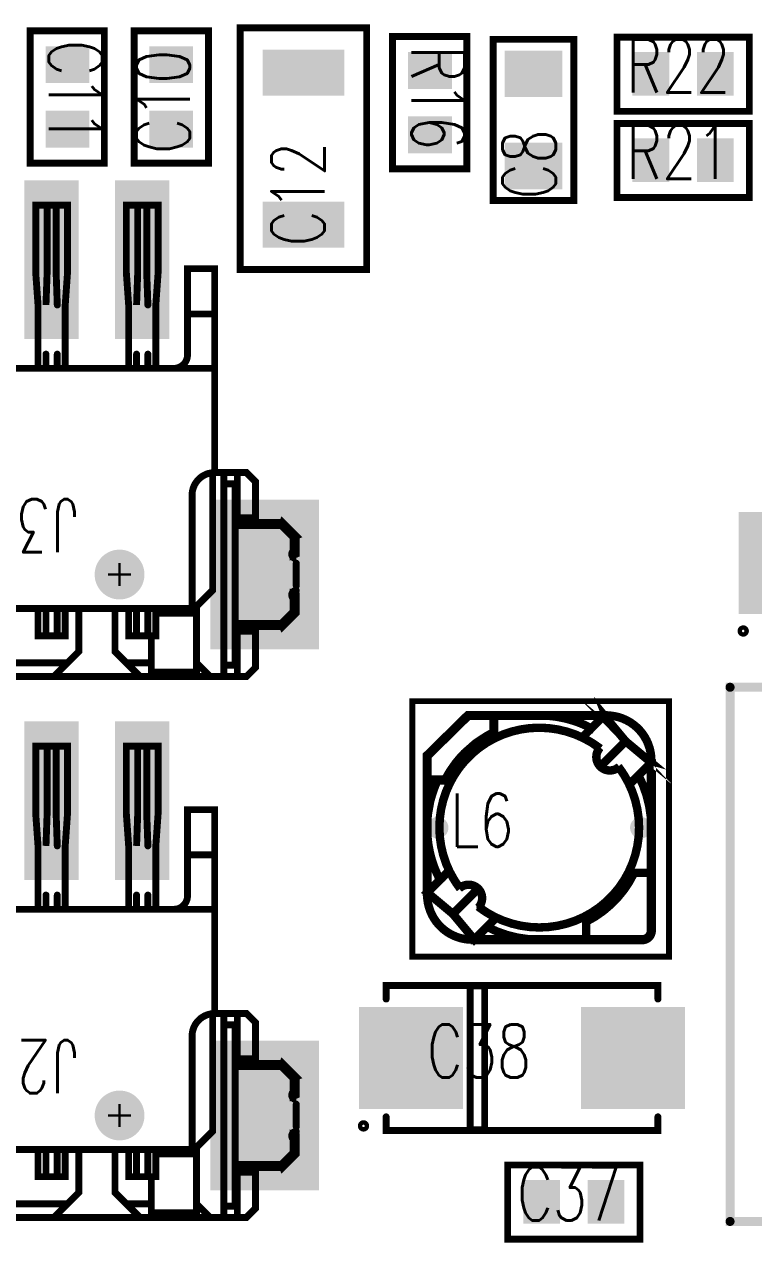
# Model space of a CAD drawing. Extents: x -268 to 95, y -38 to 132.
# Drawn here: x -192.98 to -176.88, y 82.75 to 109.68 of the extents above; entities that cross this region are included whole.
import ezdxf

# ---------------------------------------------------------------- set-up
doc = ezdxf.new("R2010")
doc.units = 0
for name, color, linetype in [('DRIL_NPLTE_THRU_01', 96, 'CONTINUOUS'), ('DRIL_NPLTE_THRU_06', 16, 'CONTINUOUS'), ('DRIL_PLTE_THRU_01', 96, 'CONTINUOUS'), ('DRIL_PLTE_THRU_06', 16, 'CONTINUOUS'), ('DRIL_SYMBOL', 2, 'CONTINUOUS'), ('PADS_BOT', 1, 'CONTINUOUS'), ('PADS_INNER', 3, 'CONTINUOUS'), ('PADS_TOP', 3, 'CONTINUOUS'), ('PART_NAME_26', 255, 'CONTINUOUS'), ('PART_TOP_2DLINE_26', 255, 'CONTINUOUS'), ('PART_TOP_COPPER_26', 255, 'CONTINUOUS'), ('PART_TOP_TEXT_26', 255, 'CONTINUOUS')]:
    doc.layers.add(name, color=color, linetype=linetype)
doc.styles.add('W0$1524', font='simplex', dxfattribs={"width": 0.75})
doc.styles.add('W0$2032', font='simplex', dxfattribs={"width": 0.75})
doc.styles.add('W0$254', font='simplex', dxfattribs={"width": 0.75})

# ---------------------------------------------------------------- blocks, each defined once
blk = doc.blocks.new('SMOOTH_0$1524')
at = {"const_width": 0.0762}
blk.add_lwpolyline([(-0.0381, 0, 1), (0.0381, 0, 1)], format="xyb", close=True, dxfattribs=at)
blk = doc.blocks.new('PART_BODY_TOP_60')
at = {"layer": 'PART_TOP_2DLINE_26', "const_width": 0.1524}
blk.add_lwpolyline([(-1.778, -0.889), (-1.778, 0.889), (1.778, 0.889), (1.778, -0.889), (-1.778, -0.889)], dxfattribs=at)
at = {"layer": 'PART_TOP_2DLINE_26'}
for p in [(-1.778, 0.889), (1.778, 0.889), (-1.778, -0.889), (-1.778, -0.889), (1.778, -0.889)]:
    blk.add_blockref('SMOOTH_0$1524', p, dxfattribs=at)
blk = doc.blocks.new('DRIL_HOLE_0')
blk.add_lwpolyline([(0, 0, 1), (0, 0, 1)], format="xyb", close=True)
blk = doc.blocks.new('PAD_0')
blk.add_lwpolyline([(0, 0, 1), (0, 0, 1)], format="xyb", close=True)
blk = doc.blocks.new('PAD_2')
at = {"const_width": 1.02616}
blk.add_lwpolyline([(-0.6366933333, 0), (0.6366933333, 0)], dxfattribs=at)
blk = doc.blocks.new('STK_TOP_11')
at = {"layer": 'DRIL_PLTE_THRU_01'}
blk.add_blockref('DRIL_HOLE_0', (0, 0), dxfattribs=at)
at = {"layer": 'DRIL_PLTE_THRU_06'}
blk.add_blockref('DRIL_HOLE_0', (0, 0), dxfattribs=at)
at = {"layer": 'PADS_BOT'}
blk.add_blockref('PAD_0', (0, 0), dxfattribs=at)
at = {"layer": 'PADS_INNER'}
blk.add_blockref('PAD_0', (0, 0), dxfattribs=at)
at = {"layer": 'PADS_TOP', "rotation": 90}
blk.add_blockref('PAD_2', (0, 0), dxfattribs=at)
blk = doc.blocks.new('SYM_TOP_12')
for name, p in [('STK_TOP_11', (-1.016, 0)), ('STK_TOP_11', (1.016, 0)), ('PART_BODY_TOP_60', (0, 0))]:
    blk.add_blockref(name, p)
blk = doc.blocks.new('PART_TOP_7')
blk.add_blockref('SYM_TOP_12', (0, 0))
at = {"layer": 'PART_NAME_26', "style": 'W0$1524', "width": 0.75}
blk.add_text('C8', height=1.17348, dxfattribs=at).set_placement((-1.75133, -0.491384))
blk = doc.blocks.new('PART_BODY_TOP_52')
at = {"layer": 'PART_TOP_2DLINE_26', "const_width": 0.1524}
blk.add_lwpolyline([(-1.4605, -0.8255), (-1.4605, 0.8128), (-1.4605, 0.8128), (1.4605, 0.8128), (1.4605, -0.8255), (-1.4605, -0.8255)], dxfattribs=at)
at = {"layer": 'PART_TOP_2DLINE_26'}
for p in [(-1.4605, 0.8128), (-1.4605, 0.8128), (1.4605, 0.8128), (-1.4605, -0.8255), (-1.4605, -0.8255), (1.4605, -0.8255)]:
    blk.add_blockref('SMOOTH_0$1524', p, dxfattribs=at)
blk = doc.blocks.new('PAD_1')
at = {"const_width": 0.8128}
blk.add_lwpolyline([(-0.4826, 0), (0.4826, 0)], dxfattribs=at)
blk = doc.blocks.new('STK_TOP_5')
at = {"layer": 'DRIL_PLTE_THRU_01'}
blk.add_blockref('DRIL_HOLE_0', (0, 0), dxfattribs=at)
at = {"layer": 'DRIL_PLTE_THRU_06'}
blk.add_blockref('DRIL_HOLE_0', (0, 0), dxfattribs=at)
at = {"layer": 'PADS_BOT'}
blk.add_blockref('PAD_0', (0, 0), dxfattribs=at)
at = {"layer": 'PADS_INNER'}
blk.add_blockref('PAD_0', (0, 0), dxfattribs=at)
at = {"layer": 'PADS_TOP', "rotation": 90}
blk.add_blockref('PAD_1', (0, 0), dxfattribs=at)
blk = doc.blocks.new('SYM_TOP_4')
for name, p in [('PART_BODY_TOP_52', (0, 0)), ('STK_TOP_5', (-0.7112, 0)), ('STK_TOP_5', (0.7112, 0))]:
    blk.add_blockref(name, p)
blk = doc.blocks.new('PART_TOP_9')
blk.add_blockref('SYM_TOP_4', (0, 0))
at = {"layer": 'PART_NAME_26', "style": 'W0$1524', "width": 0.75}
blk.add_text('C10', height=1.17348, dxfattribs=at).set_placement((-1.25603, -0.4109506667))
blk = doc.blocks.new('PART_TOP_10')
blk.add_blockref('SYM_TOP_4', (0, 0))
at = {"layer": 'PART_NAME_26', "style": 'W0$1524', "width": 0.75}
blk.add_text('C11', height=1.17348, dxfattribs=at).set_placement((-1.25603, -0.4109506667))
blk = doc.blocks.new('PART_BODY_TOP_51')
at = {"layer": 'PART_TOP_2DLINE_26', "const_width": 0.1524}
blk.add_lwpolyline([(-2.667, -1.397), (2.667, -1.397), (2.667, 1.397), (-2.667, 1.397), (-2.667, -1.397)], dxfattribs=at)
at = {"layer": 'PART_TOP_2DLINE_26'}
for p in [(-2.667, 1.397), (2.667, 1.397), (-2.667, -1.397), (-2.667, -1.397), (2.667, -1.397)]:
    blk.add_blockref('SMOOTH_0$1524', p, dxfattribs=at)
blk = doc.blocks.new('PAD_4')
at = {"const_width": 1.016}
blk.add_lwpolyline([(-0.9017, 0), (0.9017, 0)], dxfattribs=at)
blk = doc.blocks.new('STK_TOP_4')
at = {"layer": 'DRIL_PLTE_THRU_01'}
blk.add_blockref('DRIL_HOLE_0', (0, 0), dxfattribs=at)
at = {"layer": 'DRIL_PLTE_THRU_06'}
blk.add_blockref('DRIL_HOLE_0', (0, 0), dxfattribs=at)
at = {"layer": 'PADS_BOT'}
blk.add_blockref('PAD_0', (0, 0), dxfattribs=at)
at = {"layer": 'PADS_INNER'}
blk.add_blockref('PAD_0', (0, 0), dxfattribs=at)
at = {"layer": 'PADS_TOP', "rotation": 90}
blk.add_blockref('PAD_4', (0, 0), dxfattribs=at)
blk = doc.blocks.new('SYM_TOP_3')
for name, p in [('PART_BODY_TOP_51', (0, 0)), ('STK_TOP_4', (-1.6764, 0)), ('STK_TOP_4', (1.6764, 0))]:
    blk.add_blockref(name, p)
blk = doc.blocks.new('PART_TOP_11')
blk.add_blockref('SYM_TOP_3', (0, 0))
at = {"layer": 'PART_NAME_26', "style": 'W0$1524', "width": 0.75}
blk.add_text('C12', height=1.17348, dxfattribs=at).set_placement((-2.15138, -0.465984))
blk = doc.blocks.new('PART_TOP_36')
blk.add_blockref('SYM_TOP_4', (0, 0))
at = {"layer": 'PART_NAME_26', "style": 'W0$1524', "width": 0.75}
blk.add_text('C37', height=1.17348, dxfattribs=at).set_placement((-1.25603, -0.4109506667))
blk = doc.blocks.new('PART_BODY_TOP_67')
at = {"layer": 'PART_TOP_2DLINE_26', "const_width": 0.1524}
for points in [[(2.99974, 1.2996333333), (2.99974, 1.6002), (-2.99974, 1.6002), (-2.99974, 1.2996333333)], [(2.99974, -1.2996333333), (2.99974, -1.5997766667), (-2.99974, -1.5997766667), (-2.99974, -1.2996333333)]]:
    blk.add_lwpolyline(points, dxfattribs=at)
at = {"layer": 'PART_TOP_COPPER_26', "const_width": 0.1524}
blk.add_lwpolyline([(-1.143, 1.5875), (-0.8255, 1.5875), (-0.8255, -1.5875), (-1.143, -1.5875)], close=True, dxfattribs=at)
blk.add_lwpolyline([(-3.54838, -1.4998693333, 1), (-3.4510133333, -1.4998693333, 1)], format="xyb", close=True, dxfattribs=at)
at = {"layer": 'PART_TOP_2DLINE_26'}
for p in [(-2.99974, 1.6002), (2.99974, 1.6002), (-2.99974, 1.2996333333), (2.99974, 1.2996333333), (-2.99974, -1.2996333333), (2.99974, -1.2996333333), (-2.99974, -1.5997766667), (2.99974, -1.5997766667)]:
    blk.add_blockref('SMOOTH_0$1524', p, dxfattribs=at)
at = {"layer": 'PART_TOP_COPPER_26'}
for p in [(-1.143, 1.5875), (-0.8255, 1.5875), (-1.143, -1.5875), (-0.8255, -1.5875)]:
    blk.add_blockref('SMOOTH_0$1524', p, dxfattribs=at)
blk = doc.blocks.new('PAD_5')
at = {"const_width": 2.2495933333}
blk.add_lwpolyline([(-1.1497733333, 0), (1.1497733333, 0)], dxfattribs=at)
blk = doc.blocks.new('STK_TOP_22')
at = {"layer": 'DRIL_NPLTE_THRU_01'}
blk.add_blockref('DRIL_HOLE_0', (0, 0), dxfattribs=at)
at = {"layer": 'DRIL_NPLTE_THRU_06'}
blk.add_blockref('DRIL_HOLE_0', (0, 0), dxfattribs=at)
at = {"layer": 'PADS_BOT'}
blk.add_blockref('PAD_0', (0, 0), dxfattribs=at)
at = {"layer": 'PADS_INNER'}
blk.add_blockref('PAD_0', (0, 0), dxfattribs=at)
at = {"layer": 'PADS_TOP'}
blk.add_blockref('PAD_5', (0, 0), dxfattribs=at)
blk = doc.blocks.new('SYM_TOP_19')
for name, p in [('PART_BODY_TOP_67', (0, 0)), ('STK_TOP_22', (-2.44983, 0)), ('STK_TOP_22', (2.44983, 0))]:
    blk.add_blockref(name, p)
blk = doc.blocks.new('PART_TOP_37')
blk.add_blockref('SYM_TOP_19', (0, 0))
at = {"layer": 'PART_NAME_26', "style": 'W0$1524', "width": 0.75}
blk.add_text('C38', height=1.17348, dxfattribs=at).set_placement((-2.1001566667, -0.432964))
blk = doc.blocks.new('PART_TOP_38')
blk.add_blockref('SYM_TOP_19', (0, 0))
at = {"layer": 'PART_NAME_26', "style": 'W0$1524', "width": 0.75}
blk.add_text('C39', height=1.17348, dxfattribs=at).set_placement((-2.1001566667, -0.432964))
blk = doc.blocks.new('PART_BODY_TOP_77')
at = {"layer": 'PART_TOP_2DLINE_26', "const_width": 0.1524}
for points in [[(-3.42519, 0.7501466667), (-3.42519, 1.35001), (-3.6000266667, 1.35001), (-3.6000266667, 0.8500533333), (-3.6000266667, 0.7501466667), (-4.4001266667, 0.7501466667), (-4.4001266667, 0.7001933333), (-4.4001266667, -1.75006, -0.4142135624), (-4.9000833333, -2.2500166667), (-5.0998966667, -2.2500166667), (-5.40004, -2.2500166667), (-5.5998533333, -2.2500166667), (-5.80009, -2.0502033333), (-5.80009, -1.2501033333), (-5.40004, -1.2501033333), (-5.40004, -1.5502466667), (-5.3500866667, -1.5502466667), (-5.3500866667, -1.1501966667), (-5.3500866667, 1.1501966667), (-5.3500866667, 1.5494), (-5.3500866667, 1.9998266667), (-5.0998966667, 1.9998266667), (-5.0998966667, 2.2500166667), (-5.40004, 2.2500166667), (-5.5998533333, 2.2500166667), (-5.80009, 2.0502033333), (-5.80009, 1.2501033333), (-5.40004, 1.2501033333), (-5.40004, 1.5502466667), (-5.40004, 2.2500166667)], [(4.5000333333, 1.9498733333), (4.8006, 2.2500166667), (2.6500666667, 2.2500166667), (2.3499233333, 1.9498733333), (3.50012, 1.9498733333), (3.50012, 2.15011), (4.5000333333, 2.15011), (4.5000333333, 1.9498733333), (4.5000333333, 0.8500533333), (4.5000333333, 0.7001933333), (4.4001266667, 0.7001933333), (4.4001266667, -1.75006, 0.4142135624), (4.9000833333, -2.2500166667), (4.9000833333, -4.5499866667), (4.0000766667, -4.5499866667, -0.4137024596), (4.2997966667, -4.85013), (4.2997966667, -5.7501366667), (4.2997966667, -6.75005), (4.9000833333, -6.75005), (4.9000833333, -5.7501366667), (4.2997966667, -5.7501366667)], [(-6.7000966667, 0.3500966667, 0.4142135624), (-6.60019, 0.4500033333, 0.2016353694), (-6.6302466667, 0.5215466667)], [(6.6294, 0.4212166667, 0.1966453661), (6.60019, 0.3500966667, 0.4142135624), (6.7000966667, 0.25019)], [(6.7000966667, -0.25019, 0.4142135624), (6.60019, -0.3500966667, 0.1975519319), (6.6294, -0.4212166667)], [(-6.6302466667, -0.5215466667, 0.2007273845), (-6.60019, -0.4500033333, 0.4142135624), (-6.7000966667, -0.3500966667)], [(4.0000766667, -4.5499866667), (2.99847, -4.5499866667), (2.4011466667, -4.5499866667), (0.99822, -4.5499866667), (0.4017433333, -4.5499866667), (-1.0011833333, -4.5499866667), (-1.59893, -4.5499866667), (-3.0014333333, -4.5499866667), (-3.5983333333, -4.5499866667), (-4.0000766667, -4.5499866667, 0.4137024596), (-4.2997966667, -4.85013), (-4.2997966667, -5.7501366667)]]:
    blk.add_lwpolyline(points, format="xyb", dxfattribs=at)
for points in [[(-4.8001766667, 2.2500166667), (-5.0998966667, 2.2500166667)], [(-4.5000333333, 2.15011), (-4.5000333333, 1.9498733333), (-4.8001766667, 2.2500166667), (-3.24993, 2.2500166667), (-2.95021, 1.9498733333), (-3.50012, 1.9498733333), (-3.50012, 2.15011), (-4.5000333333, 2.15011)], [(-3.24993, 2.2500166667), (-1.35001, 2.2500166667), (-1.6501533333, 1.9498733333), (1.0498666667, 1.9498733333), (0.7501466667, 2.2500166667), (-1.35001, 2.2500166667)], [(0.7501466667, 2.2500166667), (2.6500666667, 2.2500166667)], [(5.0998966667, 2.2500166667), (4.8006, 2.2500166667)], [(5.40004, 2.2500166667), (5.0998966667, 2.2500166667), (5.0998966667, 1.9998266667)], [(5.3500866667, 1.5494), (5.40004, 1.5494), (5.40004, 1.2501033333), (5.80009, 1.2501033333), (5.80009, 2.0502033333), (5.5998533333, 2.2500166667), (5.40004, 2.2500166667), (5.40004, 1.5494)], [(-5.0998966667, 1.9998266667), (-5.0998966667, -1.9998266667), (-5.3500866667, -1.9998266667), (-5.3500866667, -1.5502466667)], [(-4.5000333333, 1.9498733333), (-4.5000333333, 0.8504766667), (-4.5000333333, 0.7001933333), (-4.4001266667, 0.7001933333)], [(-3.50012, 1.9498733333), (-3.50012, 1.35001)], [(-2.95021, 1.9498733333), (-2.70002, 1.7001066667), (-2.70002, 0.7501466667)], [(-1.89992, 0.7501466667), (-1.89992, 1.7001066667), (-1.6501533333, 1.9498733333)], [(1.3000566667, 0.7501466667), (1.3000566667, 1.7001066667), (1.0498666667, 1.9498733333)], [(2.1001566667, 0.7501466667), (2.1001566667, 1.7001066667), (2.3499233333, 1.9498733333)], [(3.50012, 1.9498733333), (3.50012, 0.8500533333)], [(5.3500866667, -1.9998266667), (5.3500866667, -1.5502466667), (5.3500866667, -1.14935), (5.3500866667, 1.15062), (5.3500866667, 1.5494), (5.3500866667, 1.9998266667), (5.0998966667, 1.9998266667), (5.0998966667, -1.9998266667), (5.3500866667, -1.9998266667)], [(-5.3500866667, 1.5494), (-5.40004, 1.5494)], [(-3.175, 1.35001), (-3.42519, 1.35001)], [(-3.0001633333, 0.7501466667), (-3.0001633333, 1.35001), (-3.175, 1.35001), (-3.175, 0.7501466667)], [(-1.6002, 0.7501466667), (-1.6002, 1.35001), (-1.42494, 1.35001), (-1.42494, 0.7501466667)], [(-1.1751733333, 1.35001), (-1.42494, 1.35001)], [(-0.9999133333, 0.7501466667), (-0.9999133333, 1.35001), (-1.1751733333, 1.35001), (-1.1751733333, 0.7501466667)], [(0.40005, 0.7501466667), (0.40005, 1.35001), (0.5748866667, 1.35001), (0.5748866667, 0.7501466667)], [(0.8250766667, 1.35001), (0.5748866667, 1.35001)], [(0.9999133333, 0.7501466667), (0.9999133333, 1.35001), (0.8250766667, 1.35001), (0.8250766667, 0.7501466667)], [(2.3998766667, 0.7501466667), (2.3998766667, 1.35001), (2.5751366667, 1.35001), (2.5751366667, 0.7501466667)], [(2.8249033333, 1.35001), (2.5751366667, 1.35001)], [(3.0001633333, 0.7501466667), (3.0001633333, 1.35001), (2.8249033333, 1.35001), (2.8249033333, 0.7501466667)], [(-5.3500866667, 1.0799233333), (-5.5499, 1.0799233333), (-6.3711666667, 1.0799233333), (-6.3999533333, 1.1501966667), (-6.7000966667, 0.8500533333), (-6.7000966667, 0.4500033333), (-6.6302466667, 0.4212166667), (-6.6302466667, 0.8208433333), (-6.7000966667, 0.8500533333)], [(-6.6302466667, 0.8208433333), (-6.3711666667, 1.0799233333)], [(-6.3999533333, 1.1501966667), (-5.5499, 1.1501966667), (-5.34924, 1.1501966667)], [(5.3500866667, 1.1501966667), (5.5499, 1.1501966667), (6.3999533333, 1.1501966667), (6.7000966667, 0.8500533333), (6.7000966667, 0.54991), (6.6294, 0.5215466667), (6.6294, 0.8208433333), (6.3711666667, 1.0799233333), (6.3999533333, 1.1501966667)], [(6.3711666667, 1.0799233333), (5.5499, 1.0799233333), (5.3500866667, 1.0799233333)], [(-4.5000333333, 0.8500533333), (-3.59918, 0.8500533333)], [(-3.6000266667, 0.7501466667), (3.50012, 0.7501466667), (3.50012, 0.8500533333), (4.5000333333, 0.8500533333)], [(4.4001266667, 0.7001933333), (4.4001266667, 0.7501466667), (3.50012, 0.7501466667)], [(6.7000966667, 0.8500533333), (6.6294, 0.8208433333)], [(-4.8556333333, -2.2352), (-4.8556333333, 0.3445933333), (-4.5000333333, 0.7001933333)], [(4.8556333333, -2.2098), (4.8556333333, 0.3445933333), (4.5000333333, 0.7001933333)], [(-6.7000966667, 0.25019), (-6.7000966667, -0.25019)], [(6.7000966667, -0.3500966667), (6.7000966667, 0.3500966667)], [(-5.3500866667, -1.0799233333), (-5.5499, -1.0799233333), (-6.3711666667, -1.0799233333), (-6.3999533333, -1.1501966667), (-6.7000966667, -0.8500533333), (-6.6302466667, -0.8208433333), (-6.6302466667, -0.4212166667), (-6.7000966667, -0.4500033333), (-6.7000966667, -0.8500533333)], [(6.6294, -0.8208433333), (6.6294, -0.5215466667), (6.7000966667, -0.54991), (6.7000966667, -0.8500533333), (6.6294, -0.8208433333), (6.3711666667, -1.0799233333)], [(-6.6302466667, -0.8208433333), (-6.3711666667, -1.0799233333)], [(6.7000966667, -0.8500533333), (6.3999533333, -1.1501966667)], [(-5.34924, -1.1501966667), (-5.5499, -1.1501966667), (-6.3999533333, -1.1501966667)], [(5.35051, -1.1501966667), (5.5499, -1.1501966667), (6.3999533333, -1.1501966667), (6.3711666667, -1.0799233333), (5.5499, -1.0799233333), (5.3500866667, -1.0799233333)], [(4.9000833333, -2.2500166667), (5.0998966667, -2.2500166667), (5.40004, -2.2500166667), (5.40004, -1.5494), (5.40004, -1.2501033333), (5.80009, -1.2501033333), (5.80009, -2.0502033333), (5.5998533333, -2.2500166667), (5.40004, -2.2500166667)], [(-5.40004, -2.2500166667), (-5.40004, -1.5502466667)], [(5.3500866667, -1.5502466667), (5.40004, -1.5502466667)], [(-5.0998966667, -1.9998266667), (-5.0998966667, -2.2500166667)], [(5.0998966667, -2.2500166667), (5.0998966667, -1.9998266667)], [(-4.9000833333, -2.2500166667), (-4.9000833333, -4.5499866667), (-4.9000833333, -5.7501366667), (-4.9000833333, -6.75005), (-4.2997966667, -6.75005), (-4.2997966667, -5.7501366667), (-4.9000833333, -5.7501366667)], [(-4.9000833333, -4.5499866667), (-4.0000766667, -4.5499866667)], [(-3.6000266667, -5.3737933333), (-3.6000266667, -5.12572), (-3.6000266667, -4.5499866667)], [(-3.42519, -4.8641), (-3.42519, -4.5499866667)], [(-3.0001633333, -4.5499866667), (-3.0001633333, -5.12572), (-3.0001633333, -5.3737933333), (-3.0001633333, -5.9495266667), (-2.95021, -6.6501433333), (-2.95021, -8.1500133333), (-3.1999766667, -8.1500133333), (-3.1999766667, -6.6501433333), (-3.175, -5.9495266667)], [(-3.175, -4.8641), (-3.175, -4.5499866667)], [(-1.5997766667, -5.3737933333), (-1.5997766667, -5.12572), (-1.5997766667, -4.55041)], [(-1.42494, -4.8641), (-1.42494, -4.5499866667)], [(-0.9999133333, -4.5499866667), (-0.9999133333, -5.12572), (-0.9999133333, -5.3737933333), (-0.9999133333, -5.9495266667), (-0.94996, -6.6501433333), (-0.94996, -8.1500133333), (-1.20015, -8.1500133333), (-1.20015, -6.6501433333), (-1.1751733333, -5.9495266667)], [(-1.1751733333, -4.8641), (-1.1751733333, -4.5499866667)], [(0.40005, -5.3737933333), (0.40005, -5.12572), (0.40005, -4.5499866667)], [(0.5748866667, -4.8641), (0.5748866667, -4.5499866667)], [(0.9999133333, -4.5499866667), (0.9999133333, -5.12572), (0.9999133333, -5.3737933333), (0.9999133333, -5.9495266667), (1.0498666667, -6.6501433333), (1.0498666667, -8.1500133333), (0.8001, -8.1500133333), (0.8001, -6.6501433333), (0.8250766667, -5.9495266667)], [(0.8250766667, -4.8641), (0.8250766667, -4.5499866667)], [(2.3998766667, -5.3737933333), (2.3998766667, -5.12572), (2.3998766667, -4.55041)], [(2.5751366667, -4.8641), (2.5751366667, -4.5499866667)], [(3.0001633333, -4.5499866667), (3.0001633333, -5.12572), (3.0001633333, -5.3737933333), (3.0001633333, -5.9495266667), (3.0501166667, -6.6501433333), (3.0501166667, -8.1500133333), (2.7999266667, -8.1500133333), (2.7999266667, -6.6501433333), (2.8249033333, -5.9495266667)], [(2.8249033333, -4.8641), (2.8249033333, -4.5499866667)], [(4.9000833333, -5.7501366667), (4.9000833333, -4.5499866667)], [(-3.6000266667, -5.1562), (-3.6000266667, -5.9495266667), (-3.64998, -6.6501433333), (-3.64998, -8.1500133333), (-3.39979, -8.1500133333), (-3.39979, -6.6501433333), (-3.42519, -5.9495266667)], [(-1.6002, -5.0038), (-1.6002, -5.9495266667), (-1.6501533333, -6.6501433333), (-1.6501533333, -8.1500133333), (-1.3999633333, -8.1500133333), (-1.3999633333, -6.6501433333), (-1.42494, -5.9495266667)], [(0.40005, -5.2324), (0.40005, -5.9495266667), (0.3500966667, -6.6501433333), (0.3500966667, -8.1500133333), (0.5998633333, -8.1500133333), (0.5998633333, -6.6501433333), (0.5748866667, -5.9495266667)], [(2.3998766667, -5.3086), (2.3998766667, -5.9495266667), (2.3499233333, -6.6501433333), (2.3499233333, -8.1500133333), (2.6001133333, -8.1500133333), (2.6001133333, -6.6501433333), (2.5751366667, -5.9495266667)], [(-3.39979, -8.1500133333), (-3.1999766667, -8.1500133333)], [(-1.3999633333, -8.1500133333), (-1.20015, -8.1500133333)], [(0.5998633333, -8.1500133333), (0.8001, -8.1500133333)], [(2.6001133333, -8.1500133333), (2.7999266667, -8.1500133333)]]:
    blk.add_lwpolyline(points, dxfattribs=at)
at = {"layer": 'PART_TOP_2DLINE_26'}
for p in [(-5.0998966667, 2.2500166667), (-4.8001766667, 2.2500166667), (-4.8001766667, 2.2500166667), (-4.5000333333, 2.15011), (-4.5000333333, 2.15011), (-3.50012, 2.15011), (-3.24993, 2.2500166667), (-3.24993, 2.2500166667), (-1.35001, 2.2500166667), (-1.35001, 2.2500166667), (0.7501466667, 2.2500166667), (0.7501466667, 2.2500166667), (2.6500666667, 2.2500166667), (2.6500666667, 2.2500166667), (3.50012, 2.15011), (4.5000333333, 2.15011), (4.8006, 2.2500166667), (4.8006, 2.2500166667), (5.0998966667, 2.2500166667), (5.0998966667, 2.2500166667), (5.40004, 2.2500166667), (5.40004, 2.2500166667), (5.5998533333, 2.2500166667), (-5.0998966667, 1.9998266667), (-4.5000333333, 1.9498733333), (-4.5000333333, 1.9498733333), (-3.50012, 1.9498733333), (-3.50012, 1.9498733333), (-2.95021, 1.9498733333), (-2.95021, 1.9498733333), (-1.6501533333, 1.9498733333), (-1.6501533333, 1.9498733333), (1.0498666667, 1.9498733333), (1.0498666667, 1.9498733333), (2.3499233333, 1.9498733333), (2.3499233333, 1.9498733333), (3.50012, 1.9498733333), (3.50012, 1.9498733333), (4.5000333333, 1.9498733333), (4.5000333333, 1.9498733333), (5.0998966667, 1.9998266667), (5.80009, 2.0502033333), (-5.40004, 1.5494), (-5.3500866667, 1.5494), (-2.70002, 1.7001066667), (-1.89992, 1.7001066667), (1.3000566667, 1.7001066667), (2.1001566667, 1.7001066667), (5.3500866667, 1.5494), (5.40004, 1.5494), (5.40004, 1.5494), (-3.6000266667, 1.35001), (-3.50012, 1.35001), (-3.42519, 1.35001), (-3.42519, 1.35001), (-3.175, 1.35001), (-3.175, 1.35001), (-3.0001633333, 1.35001), (-1.6002, 1.35001), (-1.42494, 1.35001), (-1.42494, 1.35001), (-1.1751733333, 1.35001), (-1.1751733333, 1.35001), (-0.9999133333, 1.35001), (0.40005, 1.35001), (0.5748866667, 1.35001), (0.5748866667, 1.35001), (0.8250766667, 1.35001), (0.8250766667, 1.35001), (0.9999133333, 1.35001), (2.3998766667, 1.35001), (2.5751366667, 1.35001), (2.5751366667, 1.35001), (2.8249033333, 1.35001), (2.8249033333, 1.35001), (3.0001633333, 1.35001), (-6.3999533333, 1.1501966667), (-6.3711666667, 1.0799233333), (-5.5499, 1.1501966667), (-5.5499, 1.0799233333), (-5.3500866667, 1.0799233333), (5.3500866667, 1.1501966667), (5.40004, 1.2501033333), (5.5499, 1.1501966667), (5.5499, 1.0799233333), (5.80009, 1.2501033333), (6.3711666667, 1.0799233333), (-6.6302466667, 0.8208433333), (-4.5000333333, 0.8504766667), (-4.5000333333, 0.8500533333), (-3.6000266667, 0.8500533333), (-3.6000266667, 0.7501466667), (-3.59918, 0.8500533333), (-3.42519, 0.7501466667), (-3.175, 0.7501466667), (-3.0001633333, 0.7501466667), (-2.70002, 0.7501466667), (-1.89992, 0.7501466667), (-1.6002, 0.7501466667), (-1.42494, 0.7501466667), (-1.1751733333, 0.7501466667), (-0.9999133333, 0.7501466667), (0.40005, 0.7501466667), (0.5748866667, 0.7501466667), (0.8250766667, 0.7501466667), (0.9999133333, 0.7501466667), (1.3000566667, 0.7501466667), (2.1001566667, 0.7501466667), (2.3998766667, 0.7501466667), (2.5751366667, 0.7501466667), (2.8249033333, 0.7501466667), (3.0001633333, 0.7501466667), (3.50012, 0.8500533333), (3.50012, 0.8500533333), (3.50012, 0.7501466667), (3.50012, 0.7501466667), (4.4001266667, 0.7501466667), (4.5000333333, 0.8500533333), (6.6294, 0.8208433333), (6.7000966667, 0.8500533333), (-4.5000333333, 0.7001933333), (4.4001266667, 0.7001933333), (4.5000333333, 0.7001933333), (-6.7000966667, 0.3500966667), (-6.7000966667, 0.25019), (-6.60019, 0.4500033333), (-4.8556333333, 0.3445933333), (4.8556333333, 0.3445933333), (6.60019, 0.3500966667), (6.6294, 0.4212166667), (6.7000966667, 0.3500966667), (-6.7000966667, -0.25019), (6.7000966667, -0.25019), (-6.6302466667, -0.5215466667), (-6.60019, -0.4500033333), (6.60019, -0.3500966667), (6.6294, -0.5215466667), (6.7000966667, -0.3500966667), (6.7000966667, -0.54991), (-6.6302466667, -0.8208433333), (6.6294, -0.8208433333), (6.6294, -0.8208433333), (6.7000966667, -0.8500533333), (6.7000966667, -0.8500533333), (-6.3711666667, -1.0799233333), (-5.5499, -1.0799233333), (-5.5499, -1.1501966667), (-5.3500866667, -1.0799233333), (-5.34924, -1.1501966667), (5.35051, -1.1501966667), (5.5499, -1.1501966667), (6.3711666667, -1.0799233333), (6.3999533333, -1.1501966667), (-5.40004, -1.5502466667), (-5.3500866667, -1.5502466667), (5.3500866667, -1.5502466667), (5.3500866667, -1.5502466667), (5.40004, -1.5502466667), (-5.3500866667, -1.9998266667), (-5.0998966667, -1.9998266667), (-5.0998966667, -1.9998266667), (4.8556333333, -2.2098), (5.0998966667, -1.9998266667), (5.3500866667, -1.9998266667), (-5.40004, -2.2500166667), (-5.0998966667, -2.2500166667), (-4.9000833333, -2.2500166667), (-4.8556333333, -2.2352), (4.9000833333, -2.2500166667), (5.0998966667, -2.2500166667), (5.0998966667, -2.2500166667), (-4.9000833333, -4.5499866667), (-4.9000833333, -4.5499866667), (-4.0000766667, -4.5499866667), (-3.42519, -4.5499866667), (-3.175, -4.5499866667), (-3.0001633333, -4.5499866667), (-1.42494, -4.5499866667), (-1.1751733333, -4.5499866667), (-0.9999133333, -4.5499866667), (0.5748866667, -4.5499866667), (0.8250766667, -4.5499866667), (0.9999133333, -4.5499866667), (2.5751366667, -4.5499866667), (2.8249033333, -4.5499866667), (2.99847, -4.5499866667), (3.0001633333, -4.5499866667), (4.0000766667, -4.5499866667), (4.9000833333, -4.5499866667), (-3.42519, -4.8641), (-3.175, -4.8641), (-1.42494, -4.8641), (-1.1751733333, -4.8641), (0.5748866667, -4.8641), (0.8250766667, -4.8641), (2.5751366667, -4.8641), (2.8249033333, -4.8641), (-3.6000266667, -5.12572), (-3.6000266667, -5.1562), (-3.0001633333, -5.12572), (-1.6002, -5.0038), (-1.5997766667, -5.12572), (-0.9999133333, -5.12572), (0.40005, -5.12572), (0.9999133333, -5.12572), (2.3998766667, -5.12572), (3.0001633333, -5.12572), (-3.6000266667, -5.3737933333), (-1.5997766667, -5.3737933333), (0.40005, -5.2324), (0.40005, -5.3737933333), (2.3998766667, -5.3086), (2.3998766667, -5.3737933333), (-3.6000266667, -5.9495266667), (-3.42519, -5.9495266667), (-1.6002, -5.9495266667), (-1.42494, -5.9495266667), (0.40005, -5.9495266667), (0.5748866667, -5.9495266667), (2.3998766667, -5.9495266667), (2.5751366667, -5.9495266667), (4.9000833333, -5.7501366667), (-3.64998, -6.6501433333), (-3.39979, -6.6501433333), (-1.6501533333, -6.6501433333), (-1.3999633333, -6.6501433333), (0.3500966667, -6.6501433333), (0.5998633333, -6.6501433333), (2.3499233333, -6.6501433333), (2.6001133333, -6.6501433333), (-3.64998, -8.1500133333), (-3.39979, -8.1500133333), (-3.39979, -8.1500133333), (-3.1999766667, -8.1500133333), (-1.6501533333, -8.1500133333), (-1.3999633333, -8.1500133333), (-1.3999633333, -8.1500133333), (-1.20015, -8.1500133333), (0.3500966667, -8.1500133333), (0.5998633333, -8.1500133333), (0.5998633333, -8.1500133333), (0.8001, -8.1500133333), (2.3499233333, -8.1500133333), (2.6001133333, -8.1500133333), (2.6001133333, -8.1500133333), (2.7999266667, -8.1500133333)]:
    blk.add_blockref('SMOOTH_0$1524', p, dxfattribs=at)
at = {"layer": 'PART_TOP_TEXT_26', "style": 'W0$254', "width": 0.75}
blk.add_text('1', height=1.5113, dxfattribs=at).set_placement((3.2512, -6.7921186667))
blk = doc.blocks.new('PAD_20')
at = {"const_width": 1.1997266667}
blk.add_lwpolyline([(-1.7496366667, 0), (1.7496366667, 0)], dxfattribs=at)
blk = doc.blocks.new('STK_TOP_32')
at = {"layer": 'DRIL_PLTE_THRU_01'}
blk.add_blockref('DRIL_HOLE_0', (0, 0), dxfattribs=at)
at = {"layer": 'DRIL_PLTE_THRU_06'}
blk.add_blockref('DRIL_HOLE_0', (0, 0), dxfattribs=at)
at = {"layer": 'PADS_BOT'}
blk.add_blockref('PAD_0', (0, 0), dxfattribs=at)
at = {"layer": 'PADS_INNER'}
blk.add_blockref('PAD_0', (0, 0), dxfattribs=at)
at = {"layer": 'PADS_TOP', "rotation": 90}
blk.add_blockref('PAD_20', (0, 0), dxfattribs=at)
blk = doc.blocks.new('PAD_21')
at = {"const_width": 2.3994533333}
blk.add_lwpolyline([(-1.64973, 0), (1.64973, 0)], dxfattribs=at)
blk = doc.blocks.new('STK_TOP_33')
at = {"layer": 'DRIL_PLTE_THRU_01'}
blk.add_blockref('DRIL_HOLE_0', (0, 0), dxfattribs=at)
at = {"layer": 'DRIL_PLTE_THRU_06'}
blk.add_blockref('DRIL_HOLE_0', (0, 0), dxfattribs=at)
at = {"layer": 'PADS_BOT'}
blk.add_blockref('PAD_0', (0, 0), dxfattribs=at)
at = {"layer": 'PADS_INNER'}
blk.add_blockref('PAD_0', (0, 0), dxfattribs=at)
at = {"layer": 'PADS_TOP', "rotation": 90}
blk.add_blockref('PAD_21', (0, 0), dxfattribs=at)
blk = doc.blocks.new('DRIL_SYMBOL_1$09982')
at = {"layer": 'DRIL_SYMBOL', "const_width": 0.0508}
for points in [[(0, -0.254), (0, 0.254)], [(-0.254, 0), (0.254, 0)]]:
    blk.add_lwpolyline(points, dxfattribs=at)
blk = doc.blocks.new('DRIL_HOLE_1$09982')
at = {"const_width": 0.54991}
blk.add_lwpolyline([(-0.2749546667, 0, 1), (0.2749546667, 0, 1)], format="xyb", close=True, dxfattribs=at)
blk.add_blockref('DRIL_SYMBOL_1$09982', (0, 0))
blk = doc.blocks.new('PAD_22')
at = {"const_width": 0.54991}
blk.add_lwpolyline([(0, -0.2749546667, 1), (0, 0.2749546667, 1)], format="xyb", close=True, dxfattribs=at)
blk = doc.blocks.new('STK_TOP_34')
at = {"layer": 'DRIL_NPLTE_THRU_01'}
blk.add_blockref('DRIL_HOLE_1$09982', (0, 0), dxfattribs=at)
at = {"layer": 'DRIL_NPLTE_THRU_06'}
blk.add_blockref('DRIL_HOLE_1$09982', (0, 0), dxfattribs=at)
at = {"layer": 'PADS_BOT'}
blk.add_blockref('PAD_22', (0, 0), dxfattribs=at)
at = {"layer": 'PADS_INNER'}
blk.add_blockref('PAD_22', (0, 0), dxfattribs=at)
at = {"layer": 'PADS_TOP'}
blk.add_blockref('PAD_22', (0, 0), dxfattribs=at)
blk = doc.blocks.new('SYM_TOP_29')
for name, p in [('STK_TOP_33', (-5.9999033333, 0)), ('STK_TOP_33', (5.9999033333, 0)), ('PART_BODY_TOP_77', (0, 0)), ('STK_TOP_34', (-2.7999266667, 0)), ('STK_TOP_34', (2.7999266667, 0)), ('STK_TOP_32', (-3.2998833333, -6.9498633333)), ('STK_TOP_32', (-1.3000566667, -6.9498633333)), ('STK_TOP_32', (0.7001933333, -6.9498633333)), ('STK_TOP_32', (2.70002, -6.9498633333))]:
    blk.add_blockref(name, p)
blk = doc.blocks.new('PART_TOP_92')
blk.add_blockref('SYM_TOP_29', (0, 0))
at = {"layer": 'PART_NAME_26', "style": 'W0$1524', "width": 0.75}
blk.add_text('J2', height=1.17348, dxfattribs=at).set_placement((-1.8796, -1.6652873333))
blk = doc.blocks.new('PART_TOP_93')
blk.add_blockref('SYM_TOP_29', (0, 0))
at = {"layer": 'PART_NAME_26', "style": 'W0$1524', "width": 0.75}
blk.add_text('J3', height=1.17348, dxfattribs=at).set_placement((-1.8796, -1.6652873333))
blk = doc.blocks.new('SMOOTH_0$127')
at = {"const_width": 0.0635}
blk.add_lwpolyline([(-0.03175, 0, 1), (0.03175, 0, 1)], format="xyb", close=True, dxfattribs=at)
blk = doc.blocks.new('PART_BODY_TOP_65')
at = {"layer": 'PART_TOP_2DLINE_26'}
for points, const_width in [([(-2.80162, -2.8448), (-2.80162, 2.794), (2.86258, 2.794), (2.86258, -2.8448), (-2.80162, -2.8448)], 0.127), ([(-1.0291233333, 2.0963466667), (-1.0291233333, 2.4519466667), (-1.5616766667, 2.4519466667), (-2.4502533333, 1.5781866667), (-2.4502533333, 1.0786533333), (-2.0861866667, 1.0786533333), (-2.06502, 1.1192933333), (-2.0349633333, 1.1730566667), (-2.0032133333, 1.2259733333), (-1.9706166667, 1.2780433333), (-1.86436, 1.42875), (-1.82626, 1.4765866667), (-1.7873133333, 1.524), (-1.7470966667, 1.5701433333), (-1.70561, 1.6150166667), (-1.6628533333, 1.6590433333), (-1.4334066667, 1.8613966667), (-1.3843, 1.8982266667), (-1.17856, 2.0328466667), (-1.12522, 2.0633266667), (-1.01473, 2.11963), (-0.99187, 2.0734866667), (-1.0460566667, 2.0463933333), (-1.09982, 2.01803), (-1.15189, 1.9883966667), (-1.35382, 1.8571633333), (-1.4012333333, 1.82118), (-1.4943666667, 1.7454033333), (-1.53924, 1.70561), (-1.5832666667, 1.66497), (-1.6264466667, 1.62306), (-1.66751, 1.5803033333), (-1.70815, 1.5358533333), (-1.74752, 1.49098), (-1.8588566667, 1.3495866667), (-1.89357, 1.30048), (-1.9896666667, 1.1476566667), (-2.0193, 1.0951633333), (-2.05486, 1.0270066667), (-2.5019, 1.0270066667), (-2.5019, 1.6002), (-1.58242, 2.5035933333), (-0.9774766667, 2.5035933333), (-0.9774766667, 2.0963466667), (-1.0291233333, 2.0963466667)], 0.1524), ([(-1.58242, 2.5035933333), (1.4321366667, 2.5035933333), (1.4321366667, 2.4519466667), (-1.5616766667, 2.4519466667)], 0.1524), ([(-0.00127, 2.4947033333), (0.24638, 2.4824266667), (0.3437466667, 2.4709966667), (0.3920066667, 2.4638), (0.62865, 2.41427), (0.6747933333, 2.4019933333), (0.7209366667, 2.3884466667), (0.7662333333, 2.3740533333), (0.81153, 2.3592366667), (0.9444566667, 2.30886), (0.98806, 2.2906566667), (1.03124, 2.2711833333), (1.1578166667, 2.2098), (1.143, 2.1797433333), (1.0176933333, 2.2411266667), (0.93218, 2.2779566667), (0.889, 2.2957366667), (0.8009466667, 2.32791), (0.7564966667, 2.3427266667), (0.7112, 2.3566966667), (0.6206066667, 2.38252), (0.5744633333, 2.39395), (0.52832, 2.4045333333), (0.38735, 2.4312033333), (0.3395133333, 2.4384), (0.2434166667, 2.44983), (-0.0016933333, 2.4616833333), (-0.00127, 2.4947033333)], 0.1524), ([(-2.5019, 1.6002), (-2.5019, -1.43002), (-2.4502533333, -1.43002), (-2.4502533333, 1.5781866667)], 0.1524), ([(-2.20726, -1.1561233333), (-2.2690666667, -1.0295466667), (-2.28854, -0.9863666667), (-2.3067433333, -0.9427633333), (-2.35712, -0.8098366667), (-2.3719366667, -0.76454), (-2.38633, -0.71882), (-2.3998766667, -0.6731), (-2.4121533333, -0.6269566667), (-2.4616833333, -0.3903133333), (-2.46888, -0.3420533333), (-2.47523, -0.29337), (-2.48031, -0.2446866667), (-2.4925866667, 0.0033866667), (-2.4892, 0.13843), (-2.48285, 0.22733), (-2.4786166667, 0.27178), (-2.4731133333, 0.3158066667), (-2.46761, 0.35941), (-2.4608366667, 0.4030133333), (-2.4451733333, 0.48895), (-2.4367066667, 0.5317066667), (-2.42697, 0.5744633333), (-2.41681, 0.6163733333), (-2.4058033333, 0.6582833333), (-2.35458, 0.82296), (-2.3401866667, 0.8636), (-2.32537, 0.9033933333), (-2.3092833333, 0.9427633333), (-2.27584, 1.02108), (-2.25806, 1.0600266667), (-2.2280033333, 1.0460566667), (-2.2788033333, 0.9304866667), (-2.29362, 0.89154), (-2.3092833333, 0.85217), (-2.3232533333, 0.8128), (-2.37363, 0.6498166667), (-2.3846366667, 0.60833), (-2.39522, 0.5668433333), (-2.4405166667, 0.3119966667), (-2.44602, 0.2683933333), (-2.44983, 0.22479), (-2.45618, 0.13716), (-2.4595666667, 0.00381), (-2.4477133333, -0.2413), (-2.44221, -0.2891366667), (-2.4362833333, -0.3373966667), (-2.4290866667, -0.38481), (-2.4024166667, -0.52578), (-2.3918333333, -0.5723466667), (-2.3804033333, -0.6180666667), (-2.3681266667, -0.6637866667), (-2.35458, -0.7090833333), (-2.34061, -0.7539566667), (-2.3257933333, -0.79883), (-2.31013, -0.8428566667), (-2.29362, -0.88646), (-2.2762633333, -0.9300633333), (-2.25806, -0.97282), (-2.23901, -1.016), (-2.1776266667, -1.1408833333), (-2.20726, -1.1561233333)], 0.1524), ([(-1.33731, -1.3555133333), (-1.8956866667, -1.9143133333), (-1.9193933333, -1.89103), (-1.3605933333, -1.33223), (-1.33731, -1.3555133333)], 0.1524)]:
    blk.add_lwpolyline(points, dxfattribs=dict(at, const_width=const_width))
at = {"layer": 'PART_TOP_2DLINE_26', "const_width": 0.1524}
for points in [[(1.91643, 1.8978033333), (1.3580533333, 1.3394266667), (1.33477, 1.36271), (1.8931466667, 1.9210866667), (1.91643, 1.8978033333), (1.905, 1.9096566667), (2.46888, 1.4393333333), (2.4722666667, 1.4380633333, 0.0082905039), (2.4731133333, 1.4842066667, 0.4142135624), (1.4791266667, 2.4781933333, 0.009163235), (1.4334066667, 2.4773466667), (1.4346766667, 2.47396), (1.905, 1.9096566667), (1.9155833333, 1.9223566667), (2.4769233333, 1.45415), (2.45618, 1.4600766667, -0.0008726648), (2.45618, 1.4842066667, 0.4142135624), (1.4791266667, 2.4616833333, 0.0008726648), (1.4575366667, 2.46126), (1.44907, 2.4824266667), (1.9177, 1.92024), (1.8923, 1.8990733333), (1.4202833333, 2.46507), (1.4088533333, 2.49301, -0.0157092553), (1.4778566667, 2.49555, -0.4142135624), (2.49047, 1.48336, -0.0143999615), (2.48793, 1.4156266667), (2.4604133333, 1.4245166667), (1.8944166667, 1.8969566667), (1.9155833333, 1.9223566667), (1.4329833333, 2.50063), (0.9199033333, 1.9871266667, -0.05284532), (1.3224933333, 1.7445566667), (1.34239, 1.7712266667, 0.0475961146), (0.9762066667, 1.9968633333), (1.4308666667, 2.4515233333), (1.8944166667, 1.8969566667), (2.4464433333, 1.4359466667), (1.9922066667, 0.9812866667, 0.0493455448), (1.7555633333, 1.3610166667, -0.1957391113), (1.5578666667, 1.2797366667, -0.4142135624), (1.2755033333, 1.5621, -0.1803788929), (1.3453533333, 1.74752), (1.31953, 1.7682633333, 0.1799283993), (1.2424833333, 1.5621, 0.4142135624), (1.55702, 1.2475633333, 0.1664456375), (1.75006, 1.3136033333, -0.0467215092), (1.9642666667, 0.9622366667), (1.98247, 0.9249833333), (2.49555, 1.4380633333), (1.9155833333, 1.9223566667)], [(-1.2454466667, -1.55448, -0.1664456375), (-1.3114866667, -1.74752, 0.1610692276), (-0.0008466667, -2.1835533333, 0.4142135624), (2.1860933333, 0.0033866667, 0.163308279), (1.7394766667, 1.3275733333), (1.7661466667, 1.3470466667, -0.163308279), (2.2191133333, 0.0033866667, -0.4142135624), (-0.0016933333, -2.21742, -0.1651006682), (-1.3593233333, -1.75387, 0.1961921999), (-1.27762, -1.55575, 0.4142135624), (-1.5604066667, -1.2729633333, 0.1961921999), (-1.7585266667, -1.3542433333, -0.1651006682), (-2.2220766667, 0.0033866667, -0.4142135624), (-0.00127, 2.2241933333, -0.1651006682), (1.35636, 1.7610666667, 0.1966453661), (1.2746566667, 1.5625233333, 0.4137024596), (1.55702, 1.2805833333, 0.1812800931), (1.74244, 1.35001), (1.7631833333, 1.32461, -0.1799283993), (1.55702, 1.24714, -0.4142135624), (1.2424833333, 1.5616766667, -0.1664456375), (1.3085233333, 1.7547166667, 0.1610692276), (-0.0021166667, 2.1911733333, 0.4142135624), (-2.1886333333, 0.0042333333, 0.1619646581), (-1.7521766667, -1.3064066667), (-1.7661466667, -1.3174133333), (-1.74498, -1.3432366667, -0.1803788929), (-1.55956, -1.2733866667, -0.4142135624), (-1.27762, -1.5553266667, -0.1966453661), (-1.3589, -1.75387, 0.0502203722), (-0.97917, -1.9896666667), (-1.43383, -2.44475), (-1.89484, -1.8923), (-2.4494066667, -1.42875), (-1.9947466667, -0.97409, 0.0480334445), (-1.7686866667, -1.3402733333), (-1.74244, -1.3208, -0.0545956866), (-1.98501, -0.9177866667), (-2.4985133333, -1.4308666667), (-1.92024, -1.9134666667), (-1.4359466667, -2.4938566667), (-0.92202, -1.97993, -0.0515327576), (-1.3114866667, -1.7479433333, 0.1651006682), (-1.2454466667, -1.55448, 0.4142135624), (-1.55956, -1.2403666667, 0.1803788929), (-1.7661466667, -1.3174133333), (-1.7521766667, -1.3064066667, -0.1664456375), (-1.55956, -1.2403666667)], [(2.2733, -2.4870833333), (1.01854, -2.4870833333), (1.01854, -2.0620566667, 0.1664456375), (2.07772, -0.9889066667), (2.1073533333, -1.0037233333, -0.1646524745), (1.05156, -2.0828), (1.05156, -2.4540633333), (2.2876933333, -2.45364, 0.3689194771), (2.4553333333, -2.28473), (2.45618, -1.0126133333), (2.0925366667, -1.0126133333), (2.0925366667, -0.9795933333), (2.4892, -0.9795933333), (2.4892, -2.2724533333, -0.4116598905), (2.2728766667, -2.4870833333), (2.2728766667, -2.4963966667, 0.4131915413), (2.4985133333, -2.2716066667), (2.4985133333, 1.4372166667), (2.4464433333, 1.4372166667), (2.4464433333, -2.2716066667, -0.3908893681), (2.286, -2.4443266667), (-1.4351, -2.44475), (-1.4351, -2.4963966667), (2.27457, -2.4963966667)], [(2.2042966667, 1.16332, -0.1214560422), (2.4892, 0.0071966667), (2.4892, 0.00381), (2.45618, 0.0033866667), (2.45618, 0.0080433333, 0.1214560422), (2.1746633333, 1.14808), (2.2042966667, 1.16332)], [(-1.4507633333, -2.47396), (-1.9193933333, -1.9121966667), (-1.89357, -1.89103), (-1.42113, -2.45745), (-1.4126633333, -2.4849666667, -0.0157092553), (-1.47955, -2.4870833333, -0.4142135624), (-2.4921633333, -1.47447, -0.0152728183), (-2.4900466667, -1.40462), (-2.46126, -1.41732), (-1.8956866667, -1.8889133333), (-1.9172766667, -1.9143133333), (-2.4578733333, -1.45542, 0.0013089977), (-2.4582966667, -1.4761633333, 0.4142135624), (-1.48082, -2.45364, 0.0026179999), (-1.4571133333, -2.4532166667), (-1.4507633333, -2.47396), (-1.4351, -2.4693033333), (-1.4359466667, -2.4659166667), (-1.9066933333, -1.9016133333), (-2.47015, -1.4317133333), (-2.47396, -1.43002, 0.0082905039), (-2.4748066667, -1.4761633333, 0.4142135624), (-1.48082, -2.47015, 0.009163235), (-1.4351, -2.4693033333)], [(-0.0046566667, -2.48793, -0.1214560422), (-1.1654366667, -2.19964), (-1.15062, -2.17043, 0.1210132968), (-0.0042333333, -2.4544866667), (-0.00127, -2.4544866667), (-0.0016933333, -2.48793)]]:
    blk.add_lwpolyline(points, format="xyb", dxfattribs=at)
at = {"layer": 'PART_TOP_2DLINE_26'}
for name, p in [('SMOOTH_0$127', (-2.80162, 2.794)), ('SMOOTH_0$127', (2.86258, 2.794)), ('SMOOTH_0$1524', (-1.58242, 2.5035933333)), ('SMOOTH_0$1524', (-1.5616766667, 2.4519466667)), ('SMOOTH_0$1524', (-1.5616766667, 2.4519466667)), ('SMOOTH_0$1524', (-1.0291233333, 2.4519466667)), ('SMOOTH_0$1524', (-0.00127, 2.4947033333)), ('SMOOTH_0$1524', (0.24638, 2.4824266667)), ('SMOOTH_0$1524', (0.3437466667, 2.4709966667)), ('SMOOTH_0$1524', (0.3920066667, 2.4638)), ('SMOOTH_0$1524', (0.62865, 2.41427)), ('SMOOTH_0$1524', (0.6747933333, 2.4019933333)), ('SMOOTH_0$1524', (0.7209366667, 2.3884466667)), ('SMOOTH_0$1524', (0.7662333333, 2.3740533333)), ('SMOOTH_0$1524', (1.4321366667, 2.5035933333)), ('SMOOTH_0$1524', (1.4321366667, 2.4519466667)), ('SMOOTH_0$1524', (-1.0291233333, 2.0963466667)), ('SMOOTH_0$1524', (1.8931466667, 1.9210866667)), ('SMOOTH_0$1524', (1.905, 1.9096566667)), ('SMOOTH_0$1524', (1.91643, 1.8978033333)), ('SMOOTH_0$1524', (1.91643, 1.8978033333)), ('SMOOTH_0$1524', (-2.5019, 1.6002)), ('SMOOTH_0$1524', (-2.4502533333, 1.5781866667)), ('SMOOTH_0$1524', (-2.4502533333, 1.5781866667)), ('SMOOTH_0$1524', (-1.9706166667, 1.2780433333)), ('SMOOTH_0$1524', (-1.86436, 1.42875)), ('SMOOTH_0$1524', (-1.82626, 1.4765866667)), ('SMOOTH_0$1524', (1.33477, 1.36271)), ('SMOOTH_0$1524', (1.3580533333, 1.3394266667)), ('SMOOTH_0$1524', (2.46888, 1.4393333333)), ('SMOOTH_0$1524', (2.4722666667, 1.4380633333)), ('SMOOTH_0$1524', (2.4731133333, 1.4842066667)), ('SMOOTH_0$1524', (-2.4502533333, 1.0786533333)), ('SMOOTH_0$1524', (-2.0861866667, 1.0786533333)), ('SMOOTH_0$1524', (-2.06502, 1.1192933333)), ('SMOOTH_0$1524', (-2.0349633333, 1.1730566667)), ('SMOOTH_0$1524', (-2.0032133333, 1.2259733333)), ('SMOOTH_0$1524', (2.2042966667, 1.16332)), ('SMOOTH_0$1524', (2.4892, 0.0071966667)), ('SMOOTH_0$1524', (-2.3719366667, -0.76454)), ('SMOOTH_0$1524', (-2.35712, -0.8098366667)), ('SMOOTH_0$1524', (-2.3067433333, -0.9427633333)), ('SMOOTH_0$1524', (-2.28854, -0.9863666667)), ('SMOOTH_0$1524', (-2.2690666667, -1.0295466667)), ('SMOOTH_0$1524', (2.07772, -0.9889066667)), ('SMOOTH_0$1524', (2.0925366667, -0.9795933333)), ('SMOOTH_0$1524', (2.0925366667, -1.0126133333)), ('SMOOTH_0$1524', (2.1073533333, -1.0037233333)), ('SMOOTH_0$1524', (2.45618, -1.0126133333)), ('SMOOTH_0$1524', (2.4892, -0.9795933333)), ('SMOOTH_0$1524', (-2.20726, -1.1561233333)), ('SMOOTH_0$1524', (-1.3605933333, -1.33223)), ('SMOOTH_0$1524', (-1.33731, -1.3555133333)), ('SMOOTH_0$1524', (-1.33731, -1.3555133333)), ('SMOOTH_0$1524', (-2.5019, -1.43002)), ('SMOOTH_0$1524', (-2.4502533333, -1.43002)), ('SMOOTH_0$1524', (-1.2454466667, -1.55448)), ('SMOOTH_0$1524', (-1.9193933333, -1.89103)), ('SMOOTH_0$1524', (-1.9193933333, -1.9121966667)), ('SMOOTH_0$1524', (-1.8956866667, -1.9143133333)), ('SMOOTH_0$1524', (-1.89357, -1.89103)), ('SMOOTH_0$1524', (-1.3114866667, -1.74752)), ('SMOOTH_0$1524', (-1.1654366667, -2.19964)), ('SMOOTH_0$1524', (-1.15062, -2.17043)), ('SMOOTH_0$1524', (-0.0008466667, -2.1835533333)), ('SMOOTH_0$1524', (1.01854, -2.0620566667)), ('SMOOTH_0$1524', (1.05156, -2.0828)), ('SMOOTH_0$1524', (-1.47955, -2.4870833333)), ('SMOOTH_0$1524', (-1.4507633333, -2.47396)), ('SMOOTH_0$1524', (-1.42113, -2.45745)), ('SMOOTH_0$1524', (-1.4126633333, -2.4849666667)), ('SMOOTH_0$1524', (-0.0046566667, -2.48793)), ('SMOOTH_0$1524', (-0.0042333333, -2.4544866667)), ('SMOOTH_0$1524', (1.01854, -2.4870833333)), ('SMOOTH_0$1524', (1.05156, -2.4540633333)), ('SMOOTH_0$1524', (2.2733, -2.4870833333)), ('SMOOTH_0$1524', (2.2876933333, -2.45364)), ('SMOOTH_0$1524', (2.4553333333, -2.28473)), ('SMOOTH_0$1524', (2.4892, -2.2724533333)), ('SMOOTH_0$127', (-2.80162, -2.8448)), ('SMOOTH_0$127', (-2.80162, -2.8448)), ('SMOOTH_0$127', (2.86258, -2.8448))]:
    blk.add_blockref(name, p, dxfattribs=at)
blk = doc.blocks.new('PAD_32')
at = {"const_width": 0.2370666667}
blk.add_lwpolyline([(0, -0.1185333333, 1), (0, 0.1185333333, 1)], format="xyb", close=True, dxfattribs=at)
blk = doc.blocks.new('STK_TOP_20')
at = {"layer": 'DRIL_PLTE_THRU_01'}
blk.add_blockref('DRIL_HOLE_0', (0, 0), dxfattribs=at)
at = {"layer": 'DRIL_PLTE_THRU_06'}
blk.add_blockref('DRIL_HOLE_0', (0, 0), dxfattribs=at)
at = {"layer": 'PADS_BOT'}
blk.add_blockref('PAD_0', (0, 0), dxfattribs=at)
at = {"layer": 'PADS_INNER'}
blk.add_blockref('PAD_0', (0, 0), dxfattribs=at)
at = {"layer": 'PADS_TOP'}
blk.add_blockref('PAD_32', (0, 0), dxfattribs=at)
blk = doc.blocks.new('SYM_TOP_17')
for name, p in [('PART_BODY_TOP_65', (0, 0)), ('STK_TOP_20', (-2.24282, 0)), ('STK_TOP_20', (2.2407033333, 0.00127))]:
    blk.add_blockref(name, p)
blk = doc.blocks.new('PART_TOP_106')
blk.add_blockref('SYM_TOP_17', (0, 0))
at = {"layer": 'PART_NAME_26', "style": 'W0$1524', "width": 0.75}
blk.add_text('L6', height=1.17348, dxfattribs=at).set_placement((-1.96342, -0.4206873333))
blk = doc.blocks.new('PART_TOP_130')
blk.add_blockref('SYM_TOP_4', (0, 0))
at = {"layer": 'PART_NAME_26', "style": 'W0$1524', "width": 0.75}
blk.add_text('R16', height=1.17348, dxfattribs=at).set_placement((-1.25603, -0.4109506667))
blk = doc.blocks.new('PART_TOP_135')
blk.add_blockref('SYM_TOP_4', (0, 0))
at = {"layer": 'PART_NAME_26', "style": 'W0$1524', "width": 0.75}
blk.add_text('R21', height=1.17348, dxfattribs=at).set_placement((-1.25603, -0.4109506667))
blk = doc.blocks.new('PART_TOP_136')
blk.add_blockref('SYM_TOP_4', (0, 0))
at = {"layer": 'PART_NAME_26', "style": 'W0$1524', "width": 0.75}
blk.add_text('R22', height=1.17348, dxfattribs=at).set_placement((-1.25603, -0.4109506667))
blk = doc.blocks.new('SMOOTH_0$1998133333')
at = {"const_width": 0.0999066667}
blk.add_lwpolyline([(-0.0499533333, 0, 1), (0.0499533333, 0, 1)], format="xyb", close=True, dxfattribs=at)
blk = doc.blocks.new('PART_BODY_TOP_80')
at = {"layer": 'PART_TOP_2DLINE_26', "const_width": 0.1998133333}
blk.add_lwpolyline([(-5.8944933333, -1.9981333333), (-5.8944933333, 5.69468), (5.8944933333, 5.69468), (5.8944933333, -2.2000633333), (-5.90042, -2.2000633333), (-5.8944933333, -1.9981333333)], dxfattribs=at)
at = {"layer": 'PART_TOP_COPPER_26', "const_width": 0.1998133333}
blk.add_lwpolyline([(-5.4103466667, -1.3999626667, 1), (-4.5904786667, -1.3999626667, 1)], format="xyb", close=True, dxfattribs=at)
at = {"layer": 'PART_TOP_2DLINE_26'}
for p in [(-5.8944933333, 5.69468), (5.8944933333, 5.69468), (-5.90042, -2.2000633333), (-5.8944933333, -1.9981333333), (-5.8944933333, -1.9981333333), (5.8944933333, -2.2000633333)]:
    blk.add_blockref('SMOOTH_0$1998133333', p, dxfattribs=at)
blk = doc.blocks.new('PAD_43')
at = {"const_width": 1.016}
blk.add_lwpolyline([(0, -0.508, 1), (0, 0.508, 1)], format="xyb", close=True, dxfattribs=at)
blk = doc.blocks.new('STK_TOP_25')
at = {"layer": 'DRIL_PLTE_THRU_01'}
blk.add_blockref('DRIL_HOLE_1$09982', (0, 0), dxfattribs=at)
at = {"layer": 'DRIL_PLTE_THRU_06'}
blk.add_blockref('DRIL_HOLE_1$09982', (0, 0), dxfattribs=at)
at = {"layer": 'PADS_BOT'}
blk.add_blockref('PAD_43', (0, 0), dxfattribs=at)
at = {"layer": 'PADS_INNER'}
blk.add_blockref('PAD_43', (0, 0), dxfattribs=at)
at = {"layer": 'PADS_TOP'}
blk.add_blockref('PAD_43', (0, 0), dxfattribs=at)
blk = doc.blocks.new('SYM_TOP_32')
for name, p in [('PART_BODY_TOP_80', (0, 0)), ('STK_TOP_25', (-2.54, 0)), ('STK_TOP_25', (0, 0)), ('STK_TOP_25', (2.54, 0))]:
    blk.add_blockref(name, p)
blk = doc.blocks.new('PART_TOP_215')
blk.add_blockref('SYM_TOP_32', (0, 0))
at = {"layer": 'PART_NAME_26', "style": 'W0$2032', "width": 0.75}
blk.add_text('U15', height=1.20904, rotation=180, dxfattribs=at).set_placement((1.3390033333, 3.3572446667))

msp = doc.modelspace()

# ---------------------------------------------------------------- block references
for name, p, rotation in [('PART_TOP_10', (-192.024, 108.077), 270), ('PART_TOP_9', (-189.738, 108.077), 90), ('PART_TOP_11', (-186.817, 106.934), 90), ('PART_TOP_130', (-184.023, 107.95), 270), ('PART_TOP_7', (-181.737, 107.569), 90), ('PART_TOP_93', (-193.675, 97.536), 180), ('PART_TOP_215', (-171.704, 89.154), 90), ('PART_TOP_92', (-193.675, 85.598), 180)]:
    msp.add_blockref(name, p, dxfattribs=dict(rotation=rotation))
for name, p in [('PART_TOP_136', (-178.435, 108.585)), ('PART_TOP_135', (-178.435, 106.68)), ('PART_TOP_38', (-173.609, 97.79)), ('PART_TOP_106', (-181.61, 91.948)), ('PART_TOP_37', (-181.991, 86.868)), ('PART_TOP_36', (-180.848, 83.693))]:
    msp.add_blockref(name, p)

doc.saveas('drawing.dxf')
